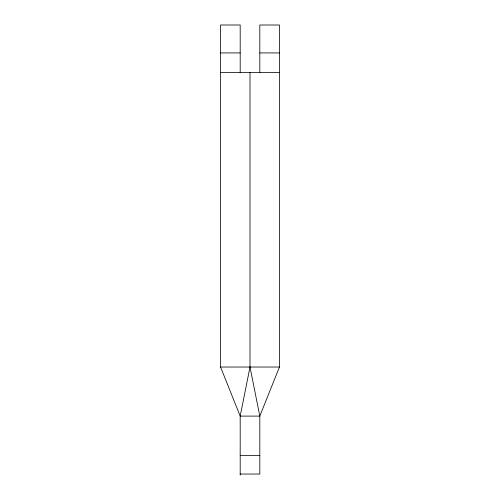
<?xml version="1.0" encoding="UTF-8"?>
<svg xmlns="http://www.w3.org/2000/svg" width="500" height="500" viewBox="0 0 500 500"><rect width="100%" height="100%" fill="white"/><g stroke="black" fill="none" stroke-linecap="round" stroke-linejoin="round"><path stroke-width="0.75" d="M250 72.562L250 367.031L240.188 416.106L240.188 475M259.812 72.562L259.812 25L279.444 25L279.444 367.031L259.812 416.106L259.812 474.038L240.188 474.038M220.556 52.931L240.188 52.931M259.812 52.931L279.444 52.931M220.556 72.562L279.444 72.562M240.188 72.562L240.188 25L220.556 25L220.556 367.031L279.444 367.031M240.188 455.369L259.812 455.369M220.556 367.031L240.188 416.106L259.812 416.106L250 367.031"/></g></svg>
